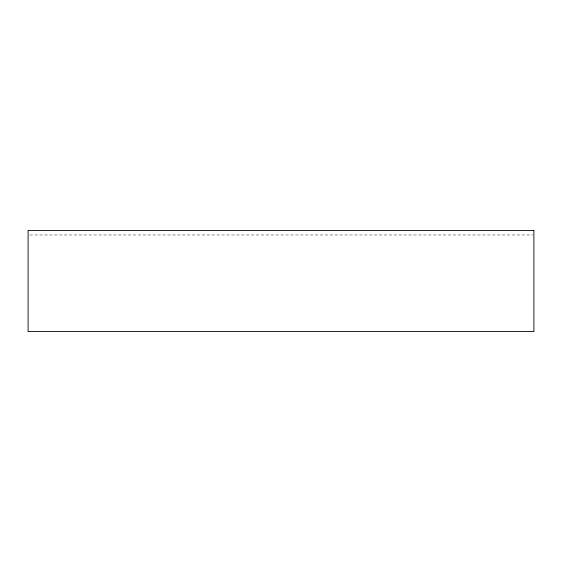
<?xml version="1.0" encoding="UTF-8"?>
<svg xmlns="http://www.w3.org/2000/svg" width="562" height="562" viewBox="0 0 562 562"><rect width="100%" height="100%" fill="white"/><g stroke="black" fill="none" stroke-linecap="round" stroke-linejoin="round"><path stroke-width="0.42" stroke-dasharray="2.81 2.11" d="M29.856 234.972L533.022 234.972"/><path stroke-width="0.84" d="M533.9 230.42L28.1 230.42L28.1 331.58L533.9 331.58L533.9 230.42"/></g></svg>
